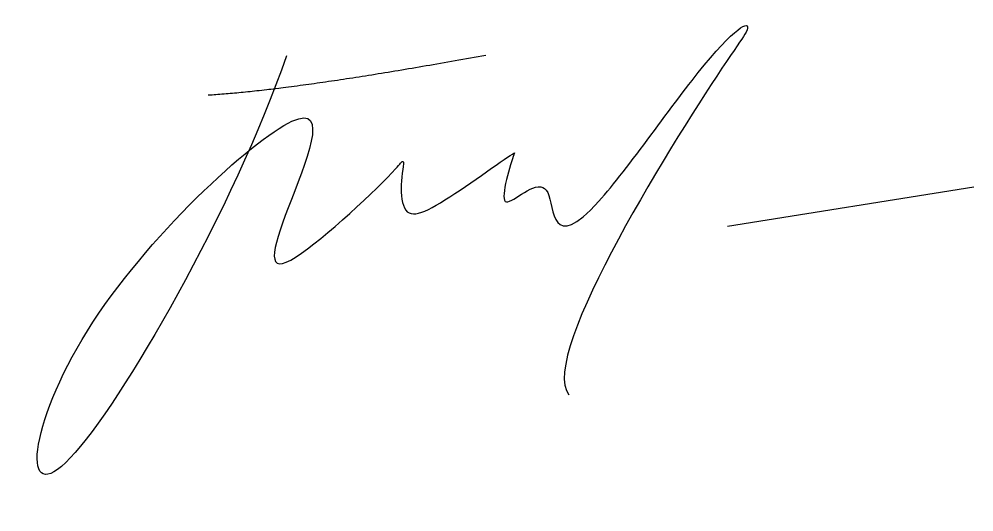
# Model space of a CAD drawing. Header units: millimetres. Extents: x 367115595.6 to 367115609.1, y -84725539.1 to -84725532.2.
import ezdxf

# ---------------------------------------------------------------- set-up
doc = ezdxf.new("R2010")
doc.units = ezdxf.units.MM
doc.layers.add('Sign', color=5, linetype='Continuous')

msp = doc.modelspace()

# ---------------------------------------------------------------- linework, layer by layer
at = {"layer": 'Sign'}
msp.add_line((367115605.623, -84725535.096), (367115609.115, -84725534.537), dxfattribs=at)
msp.add_open_spline([(367115599.373, -84725532.677), (367115598.627, -84725534.839), (367115595.441, -84725540.394), (367115595.867, -84725536.648), (367115600.396, -84725532.475), (367115599.251, -84725535.085), (367115598.992, -84725536.129), (367115600.796, -84725534.44), (367115601.071, -84725534.095), (367115600.989, -84725534.339), (367115601.003, -84725535.059), (367115601.531, -84725534.823), (367115602.624, -84725534.02), (367115602.586, -84725534.092), (367115602.249, -84725535.146), (367115602.847, -84725534.442), (367115603.185, -84725534.646), (367115603.085, -84725535.903), (367115605.607, -84725532.263), (367115606.056, -84725532.136), (367115605.461, -84725532.932), (367115602.922, -84725536.929), (367115603.375, -84725537.484)], degree=3, knots=[0, 0, 0, 0, 1, 2, 3, 4, 5, 5.874716, 6, 6.544125, 7, 8, 9, 9.075631, 10, 11, 11.203654, 12, 12.468575, 13, 13.199507, 14, 14, 14, 14], dxfattribs=at)
msp.add_open_spline([(367115598.264, -84725533.233), (367115599.569, -84725533.15), (367115602.196, -84725532.667)], degree=2, dxfattribs=at)

doc.saveas('drawing.dxf')
